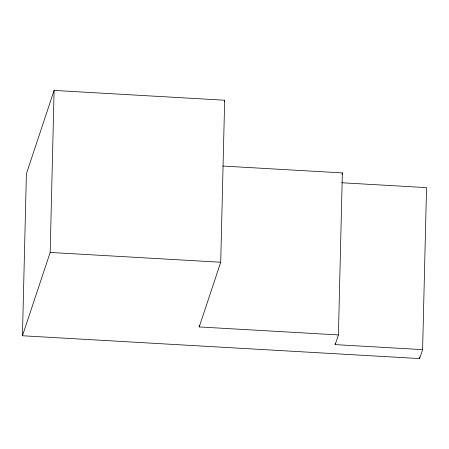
<?xml version="1.0" encoding="UTF-8"?>
<svg xmlns="http://www.w3.org/2000/svg" width="449" height="449" viewBox="0 0 449 449"><rect width="100%" height="100%" fill="white"/><g stroke="black" fill="none" stroke-linecap="round" stroke-linejoin="round"><path stroke-width="0.67" d="M341.936 182.765L426.55 187.626L422.604 349.642L419.63 358.577L22.45 335.762L26.396 173.746L54.116 90.423L224.663 100.222L220.717 262.238L199.199 326.934L338.411 334.932L342.357 172.916L222.732 166.04M22.45 335.762L50.165 252.439L54.116 90.423M199.199 326.934L199.233 325.536M422.604 349.642L335.19 344.619L335.223 343.221M419.63 358.577L419.663 357.18M224.225 101.541L224.663 100.222M341.93 174.206L342.357 172.916M335.19 344.619L338.411 334.932M50.165 252.439L220.717 262.238"/></g></svg>
